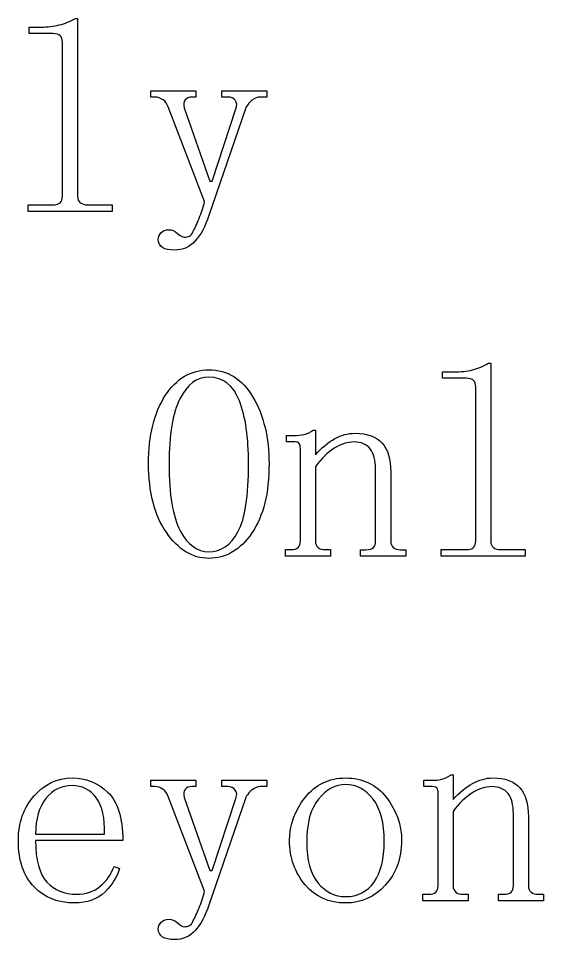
# Model space of a CAD drawing. Header units: centimetres. Extents: x -16 to 14.3, y -18.7 to 16.9.
# Drawn here: x 8.514 to 10.568, y -18.665 to -15.065 of the extents above; entities that cross this region are included whole.
import ezdxf

# ---------------------------------------------------------------- set-up
doc = ezdxf.new("R2010")
doc.units = ezdxf.units.CM
doc.header["$MEASUREMENT"] = 0
doc.layers.add('Layer 1', color=7, linetype='Continuous')

msp = doc.modelspace()

# ---------------------------------------------------------------- linework, layer by layer
at = {"layer": 'Layer 1'}
for points, knots in [([(8.73702, -15.06498), (8.71737, -15.07621), (8.69581, -15.085), (8.67335, -15.09061), (8.67335, -15.09061), (8.65089, -15.09622), (8.62751, -15.09888), (8.60224, -15.09888), (8.60224, -15.09888), (8.60224, -15.09888), (8.55594, -15.09888), (8.55594, -15.09888), (8.55594, -15.09888), (8.55594, -15.09888), (8.55594, -15.12451), (8.55594, -15.12451), (8.55594, -15.12451), (8.55594, -15.12451), (8.64854, -15.12451), (8.64854, -15.12451), (8.64854, -15.12451), (8.66257, -15.12451), (8.67186, -15.12717), (8.67748, -15.13278), (8.67748, -15.13278), (8.68309, -15.13839), (8.68575, -15.14718), (8.68575, -15.15841), (8.68575, -15.15841), (8.68575, -15.15841), (8.68575, -15.76034), (8.68575, -15.76034), (8.68575, -15.76034), (8.68575, -15.77157), (8.6831, -15.77953), (8.67748, -15.78514), (8.67748, -15.78514), (8.67187, -15.79075), (8.66258, -15.79341), (8.64854, -15.79341), (8.64854, -15.79341), (8.64854, -15.79341), (8.5518, -15.79341), (8.5518, -15.79341), (8.5518, -15.79341), (8.5518, -15.79341), (8.5518, -15.81904), (8.5518, -15.81904), (8.5518, -15.81904), (8.5518, -15.81904), (8.88005, -15.81904), (8.88005, -15.81904), (8.88005, -15.81904), (8.88005, -15.81904), (8.88005, -15.79341), (8.88005, -15.79341), (8.88005, -15.79341), (8.88005, -15.79341), (8.78331, -15.79341), (8.78331, -15.79341), (8.78331, -15.79341), (8.77208, -15.79341), (8.76304, -15.79076), (8.75602, -15.78514), (8.75602, -15.78514), (8.749, -15.77953), (8.74527, -15.77156), (8.74527, -15.76034), (8.74527, -15.76034), (8.74527, -15.76034), (8.74527, -15.06498), (8.74527, -15.06498), (8.74527, -15.06498), (8.74527, -15.06498), (8.737, -15.06498), (8.737, -15.06498), (8.737, -15.06498), (8.737, -15.06498), (8.73702, -15.06498), (8.73702, -15.06498)], [0, 0, 0, 0, 0.047619, 0.047619, 0.047619, 0.047619, 0.0952381, 0.0952381, 0.0952381, 0.0952381, 0.1428571, 0.1428571, 0.1428571, 0.1428571, 0.1904762, 0.1904762, 0.1904762, 0.1904762, 0.2380952, 0.2380952, 0.2380952, 0.2380952, 0.2857143, 0.2857143, 0.2857143, 0.2857143, 0.3333333, 0.3333333, 0.3333333, 0.3333333, 0.3809524, 0.3809524, 0.3809524, 0.3809524, 0.4285714, 0.4285714, 0.4285714, 0.4285714, 0.4761905, 0.4761905, 0.4761905, 0.4761905, 0.5238095, 0.5238095, 0.5238095, 0.5238095, 0.5714286, 0.5714286, 0.5714286, 0.5714286, 0.6190476, 0.6190476, 0.6190476, 0.6190476, 0.6666667, 0.6666667, 0.6666667, 0.6666667, 0.7142857, 0.7142857, 0.7142857, 0.7142857, 0.7619048, 0.7619048, 0.7619048, 0.7619048, 0.8095238, 0.8095238, 0.8095238, 0.8095238, 0.8571429, 0.8571429, 0.8571429, 0.8571429, 0.9047619, 0.9047619, 0.9047619, 0.9047619, 1, 1, 1, 1]), ([(9.03137, -15.34775), (9.03137, -15.34775), (9.03137, -15.37255), (9.03137, -15.37255), (9.03137, -15.37255), (9.03137, -15.37255), (9.04791, -15.37255), (9.04791, -15.37255), (9.04791, -15.37255), (9.05914, -15.37255), (9.07033, -15.37628), (9.08016, -15.3833), (9.08016, -15.3833), (9.08998, -15.39032), (9.09637, -15.39936), (9.09918, -15.41059), (9.09918, -15.41059), (9.09918, -15.41059), (9.24222, -15.78101), (9.24222, -15.78101), (9.24222, -15.78101), (9.23661, -15.80347), (9.22914, -15.82528), (9.22072, -15.84633), (9.22072, -15.84633), (9.2123, -15.86738), (9.20434, -15.88521), (9.19592, -15.89925), (9.19592, -15.89925), (9.19311, -15.90767), (9.1883, -15.91298), (9.18269, -15.91579), (9.18269, -15.91579), (9.17708, -15.9186), (9.17044, -15.91992), (9.16202, -15.91992), (9.16202, -15.91992), (9.15641, -15.91992), (9.14762, -15.91486), (9.13639, -15.90504), (9.13639, -15.90504), (9.12516, -15.89522), (9.11454, -15.89098), (9.10332, -15.89098), (9.10332, -15.89098), (9.08929, -15.89098), (9.07809, -15.89496), (9.07107, -15.90338), (9.07107, -15.90338), (9.06405, -15.9118), (9.06115, -15.91976), (9.06115, -15.92818), (9.06115, -15.92818), (9.06115, -15.94221), (9.06646, -15.95341), (9.07769, -15.96043), (9.07769, -15.96043), (9.08892, -15.96745), (9.10434, -15.97035), (9.12399, -15.97035), (9.12399, -15.97035), (9.15767, -15.97035), (9.18479, -15.95866), (9.20585, -15.9348), (9.20585, -15.9348), (9.2269, -15.91094), (9.24473, -15.87768), (9.25877, -15.83558), (9.25877, -15.83558), (9.25877, -15.83558), (9.40181, -15.41886), (9.40181, -15.41886), (9.40181, -15.41886), (9.40742, -15.40483), (9.41621, -15.39338), (9.42744, -15.38496), (9.42744, -15.38496), (9.43867, -15.37654), (9.44928, -15.37256), (9.46051, -15.37256), (9.46051, -15.37256), (9.46051, -15.37256), (9.48614, -15.37256), (9.48614, -15.37256), (9.48614, -15.37256), (9.48614, -15.37256), (9.48614, -15.34776), (9.48614, -15.34776), (9.48614, -15.34776), (9.48614, -15.34776), (9.3092, -15.34776), (9.3092, -15.34776), (9.3092, -15.34776), (9.3092, -15.34776), (9.3092, -15.37256), (9.3092, -15.37256), (9.3092, -15.37256), (9.3092, -15.37256), (9.33483, -15.37256), (9.33483, -15.37256), (9.33483, -15.37256), (9.34606, -15.37256), (9.3551, -15.37654), (9.36212, -15.38496), (9.36212, -15.38496), (9.36914, -15.39338), (9.36939, -15.40483), (9.36377, -15.41886), (9.36377, -15.41886), (9.36377, -15.41886), (9.27117, -15.70081), (9.27117, -15.70081), (9.27117, -15.70081), (9.27117, -15.70081), (9.2629, -15.70081), (9.2629, -15.70081), (9.2629, -15.70081), (9.2629, -15.70081), (9.16203, -15.41473), (9.16203, -15.41473), (9.16203, -15.41473), (9.15922, -15.4007), (9.16055, -15.39033), (9.16616, -15.38331), (9.16616, -15.38331), (9.17177, -15.37629), (9.18056, -15.37256), (9.19179, -15.37256), (9.19179, -15.37256), (9.19179, -15.37256), (9.20833, -15.37256), (9.20833, -15.37256), (9.20833, -15.37256), (9.20833, -15.37256), (9.20833, -15.34776), (9.20833, -15.34776), (9.20833, -15.34776), (9.20833, -15.34776), (9.03139, -15.34776), (9.03139, -15.34776), (9.03139, -15.34776), (9.03139, -15.34776), (9.03137, -15.34775), (9.03137, -15.34775)], [0, 0, 0, 0, 0.027027, 0.027027, 0.027027, 0.027027, 0.0540541, 0.0540541, 0.0540541, 0.0540541, 0.0810811, 0.0810811, 0.0810811, 0.0810811, 0.1081081, 0.1081081, 0.1081081, 0.1081081, 0.1351351, 0.1351351, 0.1351351, 0.1351351, 0.1621622, 0.1621622, 0.1621622, 0.1621622, 0.1891892, 0.1891892, 0.1891892, 0.1891892, 0.2162162, 0.2162162, 0.2162162, 0.2162162, 0.2432432, 0.2432432, 0.2432432, 0.2432432, 0.2702703, 0.2702703, 0.2702703, 0.2702703, 0.2972973, 0.2972973, 0.2972973, 0.2972973, 0.3243243, 0.3243243, 0.3243243, 0.3243243, 0.3513514, 0.3513514, 0.3513514, 0.3513514, 0.3783784, 0.3783784, 0.3783784, 0.3783784, 0.4054054, 0.4054054, 0.4054054, 0.4054054, 0.4324324, 0.4324324, 0.4324324, 0.4324324, 0.4594595, 0.4594595, 0.4594595, 0.4594595, 0.4864865, 0.4864865, 0.4864865, 0.4864865, 0.5135135, 0.5135135, 0.5135135, 0.5135135, 0.5405405, 0.5405405, 0.5405405, 0.5405405, 0.5675676, 0.5675676, 0.5675676, 0.5675676, 0.5945946, 0.5945946, 0.5945946, 0.5945946, 0.6216216, 0.6216216, 0.6216216, 0.6216216, 0.6486486, 0.6486486, 0.6486486, 0.6486486, 0.6756757, 0.6756757, 0.6756757, 0.6756757, 0.7027027, 0.7027027, 0.7027027, 0.7027027, 0.7297297, 0.7297297, 0.7297297, 0.7297297, 0.7567568, 0.7567568, 0.7567568, 0.7567568, 0.7837838, 0.7837838, 0.7837838, 0.7837838, 0.8108108, 0.8108108, 0.8108108, 0.8108108, 0.8378378, 0.8378378, 0.8378378, 0.8378378, 0.8648649, 0.8648649, 0.8648649, 0.8648649, 0.8918919, 0.8918919, 0.8918919, 0.8918919, 0.9189189, 0.9189189, 0.9189189, 0.9189189, 0.9459459, 0.9459459, 0.9459459, 0.9459459, 1, 1, 1, 1]), ([(10.35346, -16.4127), (10.33381, -16.42393), (10.31308, -16.43272), (10.29062, -16.43833), (10.29062, -16.43833), (10.26816, -16.44394), (10.24395, -16.4466), (10.21869, -16.4466), (10.21869, -16.4466), (10.21869, -16.4466), (10.17239, -16.4466), (10.17239, -16.4466), (10.17239, -16.4466), (10.17239, -16.4466), (10.17239, -16.4714), (10.17239, -16.4714), (10.17239, -16.4714), (10.17239, -16.4714), (10.26499, -16.4714), (10.26499, -16.4714), (10.26499, -16.4714), (10.27902, -16.4714), (10.28914, -16.47406), (10.29476, -16.47967), (10.29476, -16.47967), (10.30037, -16.48528), (10.30303, -16.49407), (10.30303, -16.5053), (10.30303, -16.5053), (10.30303, -16.5053), (10.30303, -17.10723), (10.30303, -17.10723), (10.30303, -17.10723), (10.30303, -17.11846), (10.30038, -17.12725), (10.29476, -17.13286), (10.29476, -17.13286), (10.28915, -17.13847), (10.27903, -17.14113), (10.26499, -17.14113), (10.26499, -17.14113), (10.26499, -17.14113), (10.16825, -17.14113), (10.16825, -17.14113), (10.16825, -17.14113), (10.16825, -17.14113), (10.16825, -17.16593), (10.16825, -17.16593), (10.16825, -17.16593), (10.16825, -17.16593), (10.4965, -17.16593), (10.4965, -17.16593), (10.4965, -17.16593), (10.4965, -17.16593), (10.4965, -17.14113), (10.4965, -17.14113), (10.4965, -17.14113), (10.4965, -17.14113), (10.39976, -17.14113), (10.39976, -17.14113), (10.39976, -17.14113), (10.38853, -17.14113), (10.37949, -17.13848), (10.37247, -17.13286), (10.37247, -17.13286), (10.36545, -17.12725), (10.36172, -17.11846), (10.36172, -17.10723), (10.36172, -17.10723), (10.36172, -17.10723), (10.36172, -16.4127), (10.36172, -16.4127), (10.36172, -16.4127), (10.36172, -16.4127), (10.35345, -16.4127), (10.35345, -16.4127), (10.35345, -16.4127), (10.35345, -16.4127), (10.35346, -16.4127), (10.35346, -16.4127)], [0, 0, 0, 0, 0.047619, 0.047619, 0.047619, 0.047619, 0.0952381, 0.0952381, 0.0952381, 0.0952381, 0.1428571, 0.1428571, 0.1428571, 0.1428571, 0.1904762, 0.1904762, 0.1904762, 0.1904762, 0.2380952, 0.2380952, 0.2380952, 0.2380952, 0.2857143, 0.2857143, 0.2857143, 0.2857143, 0.3333333, 0.3333333, 0.3333333, 0.3333333, 0.3809524, 0.3809524, 0.3809524, 0.3809524, 0.4285714, 0.4285714, 0.4285714, 0.4285714, 0.4761905, 0.4761905, 0.4761905, 0.4761905, 0.5238095, 0.5238095, 0.5238095, 0.5238095, 0.5714286, 0.5714286, 0.5714286, 0.5714286, 0.6190476, 0.6190476, 0.6190476, 0.6190476, 0.6666667, 0.6666667, 0.6666667, 0.6666667, 0.7142857, 0.7142857, 0.7142857, 0.7142857, 0.7619048, 0.7619048, 0.7619048, 0.7619048, 0.8095238, 0.8095238, 0.8095238, 0.8095238, 0.8571429, 0.8571429, 0.8571429, 0.8571429, 0.9047619, 0.9047619, 0.9047619, 0.9047619, 1, 1, 1, 1]), ([(9.25874, -16.43833), (9.18857, -16.43833), (9.13192, -16.47184), (9.08841, -16.5392), (9.08841, -16.5392), (9.0449, -16.60657), (9.02309, -16.69514), (9.02309, -16.80461), (9.02309, -16.80461), (9.02309, -16.91689), (9.04623, -17.00596), (9.09254, -17.07333), (9.09254, -17.07333), (9.13885, -17.1407), (9.19417, -17.17503), (9.25873, -17.17503), (9.25873, -17.17503), (9.3261, -17.17503), (9.38249, -17.14177), (9.4274, -17.07581), (9.4274, -17.07581), (9.47231, -17.00985), (9.49437, -16.9197), (9.49437, -16.80461), (9.49437, -16.80461), (9.49437, -16.70356), (9.47363, -16.61656), (9.43153, -16.54499), (9.43153, -16.54499), (9.38943, -16.47341), (9.3317, -16.43833), (9.25872, -16.43833), (9.25872, -16.43833), (9.25872, -16.43833), (9.25874, -16.43833), (9.25874, -16.43833)], [0, 0, 0, 0, 0.1, 0.1, 0.1, 0.1, 0.2, 0.2, 0.2, 0.2, 0.3, 0.3, 0.3, 0.3, 0.4, 0.4, 0.4, 0.4, 0.5, 0.5, 0.5, 0.5, 0.6, 0.6, 0.6, 0.6, 0.7, 0.7, 0.7, 0.7, 0.8, 0.8, 0.8, 0.8, 1, 1, 1, 1]), ([(9.25874, -16.46727), (9.31488, -16.46727), (9.35477, -16.49812), (9.37863, -16.55987), (9.37863, -16.55987), (9.40249, -16.62162), (9.41418, -16.70356), (9.41418, -16.80461), (9.41418, -16.80461), (9.41418, -16.93092), (9.40091, -17.01975), (9.37284, -17.07167), (9.37284, -17.07167), (9.34477, -17.1236), (9.30646, -17.14939), (9.25874, -17.14939), (9.25874, -17.14939), (9.21383, -17.14939), (9.17659, -17.12227), (9.14712, -17.06753), (9.14712, -17.06753), (9.11765, -17.0128), (9.1033, -16.9253), (9.1033, -16.8046), (9.1033, -16.8046), (9.1033, -16.69232), (9.1174, -16.60773), (9.14547, -16.55159), (9.14547, -16.55159), (9.17354, -16.49545), (9.21103, -16.46725), (9.25874, -16.46725), (9.25874, -16.46725), (9.25874, -16.46725), (9.25874, -16.46727), (9.25874, -16.46727)], [0, 0, 0, 0, 0.1, 0.1, 0.1, 0.1, 0.2, 0.2, 0.2, 0.2, 0.3, 0.3, 0.3, 0.3, 0.4, 0.4, 0.4, 0.4, 0.5, 0.5, 0.5, 0.5, 0.6, 0.6, 0.6, 0.6, 0.7, 0.7, 0.7, 0.7, 0.8, 0.8, 0.8, 0.8, 1, 1, 1, 1]), ([(9.66719, -16.67397), (9.65596, -16.68239), (9.64427, -16.6877), (9.63164, -16.69051), (9.63164, -16.69051), (9.61901, -16.69332), (9.60516, -16.69464), (9.59113, -16.69464), (9.59113, -16.69464), (9.59113, -16.69464), (9.56219, -16.69464), (9.56219, -16.69464), (9.56219, -16.69464), (9.56219, -16.69464), (9.56219, -16.72027), (9.56219, -16.72027), (9.56219, -16.72027), (9.56219, -16.72027), (9.59526, -16.72027), (9.59526, -16.72027), (9.59526, -16.72027), (9.60368, -16.72027), (9.60982, -16.72185), (9.61262, -16.72606), (9.61262, -16.72606), (9.61543, -16.73027), (9.61675, -16.73666), (9.61675, -16.74508), (9.61675, -16.74508), (9.61675, -16.74508), (9.61675, -17.10723), (9.61675, -17.10723), (9.61675, -17.10723), (9.61675, -17.11846), (9.6141, -17.12725), (9.60848, -17.13286), (9.60848, -17.13286), (9.60287, -17.13847), (9.59275, -17.14113), (9.57871, -17.14113), (9.57871, -17.14113), (9.57871, -17.14113), (9.55804, -17.14113), (9.55804, -17.14113), (9.55804, -17.14113), (9.55804, -17.14113), (9.55804, -17.16593), (9.55804, -17.16593), (9.55804, -17.16593), (9.55804, -17.16593), (9.73415, -17.16593), (9.73415, -17.16593), (9.73415, -17.16593), (9.73415, -17.16593), (9.73415, -17.14113), (9.73415, -17.14113), (9.73415, -17.14113), (9.73415, -17.14113), (9.71348, -17.14113), (9.71348, -17.14113), (9.71348, -17.14113), (9.70225, -17.14113), (9.69321, -17.13848), (9.68619, -17.13286), (9.68619, -17.13286), (9.67917, -17.12725), (9.67544, -17.11846), (9.67544, -17.10723), (9.67544, -17.10723), (9.67544, -17.10723), (9.67544, -16.81702), (9.67544, -16.81702), (9.67544, -16.81702), (9.6979, -16.78614), (9.72236, -16.76193), (9.74903, -16.74509), (9.74903, -16.74509), (9.7757, -16.72825), (9.80149, -16.72029), (9.82675, -16.72029), (9.82675, -16.72029), (9.85482, -16.72029), (9.87638, -16.72933), (9.89042, -16.74758), (9.89042, -16.74758), (9.90445, -16.76583), (9.91109, -16.79162), (9.91109, -16.8253), (9.91109, -16.8253), (9.91109, -16.8253), (9.91109, -17.10725), (9.91109, -17.10725), (9.91109, -17.10725), (9.91109, -17.11848), (9.90844, -17.12727), (9.90282, -17.13288), (9.90282, -17.13288), (9.89721, -17.13849), (9.88709, -17.14115), (9.87305, -17.14115), (9.87305, -17.14115), (9.87305, -17.14115), (9.85238, -17.14115), (9.85238, -17.14115), (9.85238, -17.14115), (9.85238, -17.14115), (9.85238, -17.16595), (9.85238, -17.16595), (9.85238, -17.16595), (9.85238, -17.16595), (10.02932, -17.16595), (10.02932, -17.16595), (10.02932, -17.16595), (10.02932, -17.16595), (10.02932, -17.14115), (10.02932, -17.14115), (10.02932, -17.14115), (10.02932, -17.14115), (10.00782, -17.14115), (10.00782, -17.14115), (10.00782, -17.14115), (9.99659, -17.14115), (9.98755, -17.1385), (9.98053, -17.13288), (9.98053, -17.13288), (9.97351, -17.12727), (9.97061, -17.11848), (9.97061, -17.10725), (9.97061, -17.10725), (9.97061, -17.10725), (9.97061, -16.83771), (9.97061, -16.83771), (9.97061, -16.83771), (9.97061, -16.78719), (9.95917, -16.7497), (9.93671, -16.72444), (9.93671, -16.72444), (9.91425, -16.69918), (9.87942, -16.68641), (9.8317, -16.68641), (9.8317, -16.68641), (9.80363, -16.68641), (9.77676, -16.69305), (9.7515, -16.70708), (9.7515, -16.70708), (9.72624, -16.72112), (9.70069, -16.74268), (9.67543, -16.77075), (9.67543, -16.77075), (9.67543, -16.77075), (9.67543, -16.67401), (9.67543, -16.67401), (9.67543, -16.67401), (9.67543, -16.67401), (9.66716, -16.67401), (9.66716, -16.67401), (9.66716, -16.67401), (9.66716, -16.67401), (9.66719, -16.67397), (9.66719, -16.67397)], [0, 0, 0, 0, 0.0243902, 0.0243902, 0.0243902, 0.0243902, 0.0487805, 0.0487805, 0.0487805, 0.0487805, 0.0731707, 0.0731707, 0.0731707, 0.0731707, 0.097561, 0.097561, 0.097561, 0.097561, 0.1219512, 0.1219512, 0.1219512, 0.1219512, 0.1463415, 0.1463415, 0.1463415, 0.1463415, 0.1707317, 0.1707317, 0.1707317, 0.1707317, 0.195122, 0.195122, 0.195122, 0.195122, 0.2195122, 0.2195122, 0.2195122, 0.2195122, 0.2439024, 0.2439024, 0.2439024, 0.2439024, 0.2682927, 0.2682927, 0.2682927, 0.2682927, 0.2926829, 0.2926829, 0.2926829, 0.2926829, 0.3170732, 0.3170732, 0.3170732, 0.3170732, 0.3414634, 0.3414634, 0.3414634, 0.3414634, 0.3658537, 0.3658537, 0.3658537, 0.3658537, 0.3902439, 0.3902439, 0.3902439, 0.3902439, 0.4146341, 0.4146341, 0.4146341, 0.4146341, 0.4390244, 0.4390244, 0.4390244, 0.4390244, 0.4634146, 0.4634146, 0.4634146, 0.4634146, 0.4878049, 0.4878049, 0.4878049, 0.4878049, 0.5121951, 0.5121951, 0.5121951, 0.5121951, 0.5365854, 0.5365854, 0.5365854, 0.5365854, 0.5609756, 0.5609756, 0.5609756, 0.5609756, 0.5853659, 0.5853659, 0.5853659, 0.5853659, 0.6097561, 0.6097561, 0.6097561, 0.6097561, 0.6341463, 0.6341463, 0.6341463, 0.6341463, 0.6585366, 0.6585366, 0.6585366, 0.6585366, 0.6829268, 0.6829268, 0.6829268, 0.6829268, 0.7073171, 0.7073171, 0.7073171, 0.7073171, 0.7317073, 0.7317073, 0.7317073, 0.7317073, 0.7560976, 0.7560976, 0.7560976, 0.7560976, 0.7804878, 0.7804878, 0.7804878, 0.7804878, 0.804878, 0.804878, 0.804878, 0.804878, 0.8292683, 0.8292683, 0.8292683, 0.8292683, 0.8536585, 0.8536585, 0.8536585, 0.8536585, 0.8780488, 0.8780488, 0.8780488, 0.8780488, 0.902439, 0.902439, 0.902439, 0.902439, 0.9268293, 0.9268293, 0.9268293, 0.9268293, 0.9512195, 0.9512195, 0.9512195, 0.9512195, 1, 1, 1, 1]), ([(8.72379, -18.03327), (8.66484, -18.03327), (8.61566, -18.05724), (8.57496, -18.10355), (8.57496, -18.10355), (8.53426, -18.14986), (8.51377, -18.20784), (8.51378, -18.27801), (8.51378, -18.27801), (8.51378, -18.3566), (8.53426, -18.41698), (8.57496, -18.45908), (8.57496, -18.45908), (8.61566, -18.50118), (8.66832, -18.52192), (8.73288, -18.52192), (8.73288, -18.52192), (8.7834, -18.52192), (8.8233, -18.50757), (8.85277, -18.4781), (8.85277, -18.4781), (8.88224, -18.44863), (8.90057, -18.41803), (8.90899, -18.38715), (8.90899, -18.38715), (8.90899, -18.38715), (8.88832, -18.37888), (8.88832, -18.37888), (8.88832, -18.37888), (8.87709, -18.40976), (8.85901, -18.43555), (8.83375, -18.4566), (8.83375, -18.4566), (8.80849, -18.47765), (8.77764, -18.48802), (8.74115, -18.48802), (8.74115, -18.48802), (8.69343, -18.48802), (8.65487, -18.47234), (8.62539, -18.44006), (8.62539, -18.44006), (8.59592, -18.40778), (8.58074, -18.35379), (8.58074, -18.278), (8.58074, -18.278), (8.58074, -18.278), (8.92222, -18.278), (8.92222, -18.278), (8.92222, -18.278), (8.92222, -18.18818), (8.90198, -18.12515), (8.86269, -18.08866), (8.86269, -18.08866), (8.82339, -18.05217), (8.77711, -18.03326), (8.72378, -18.03326), (8.72378, -18.03326), (8.72378, -18.03326), (8.72379, -18.03327), (8.72379, -18.03327)], [0, 0, 0, 0, 0.0625, 0.0625, 0.0625, 0.0625, 0.125, 0.125, 0.125, 0.125, 0.1875, 0.1875, 0.1875, 0.1875, 0.25, 0.25, 0.25, 0.25, 0.3125, 0.3125, 0.3125, 0.3125, 0.375, 0.375, 0.375, 0.375, 0.4375, 0.4375, 0.4375, 0.4375, 0.5, 0.5, 0.5, 0.5, 0.5625, 0.5625, 0.5625, 0.5625, 0.625, 0.625, 0.625, 0.625, 0.6875, 0.6875, 0.6875, 0.6875, 0.75, 0.75, 0.75, 0.75, 0.8125, 0.8125, 0.8125, 0.8125, 0.875, 0.875, 0.875, 0.875, 1, 1, 1, 1]), ([(9.7937, -18.03327), (9.72914, -18.03327), (9.67648, -18.05881), (9.63578, -18.10934), (9.63578, -18.10934), (9.59508, -18.15986), (9.5746, -18.21626), (9.5746, -18.27801), (9.5746, -18.27801), (9.5746, -18.34538), (9.59508, -18.4031), (9.63578, -18.45082), (9.63578, -18.45082), (9.67648, -18.49854), (9.72914, -18.52193), (9.7937, -18.52193), (9.7937, -18.52193), (9.85545, -18.52193), (9.90704, -18.49879), (9.94914, -18.45248), (9.94914, -18.45248), (9.99124, -18.40617), (10.0128, -18.34819), (10.01281, -18.27802), (10.01281, -18.27802), (10.01281, -18.21627), (9.99257, -18.15987), (9.95328, -18.10935), (9.95328, -18.10935), (9.91398, -18.05883), (9.86107, -18.03328), (9.7937, -18.03328), (9.7937, -18.03328), (9.7937, -18.03328), (9.7937, -18.03327), (9.7937, -18.03327)], [0, 0, 0, 0, 0.1, 0.1, 0.1, 0.1, 0.2, 0.2, 0.2, 0.2, 0.3, 0.3, 0.3, 0.3, 0.4, 0.4, 0.4, 0.4, 0.5, 0.5, 0.5, 0.5, 0.6, 0.6, 0.6, 0.6, 0.7, 0.7, 0.7, 0.7, 0.8, 0.8, 0.8, 0.8, 1, 1, 1, 1]), ([(10.20628, -18.02087), (10.19505, -18.02929), (10.18253, -18.03543), (10.1699, -18.03823), (10.1699, -18.03823), (10.15727, -18.04104), (10.14425, -18.04236), (10.13021, -18.04236), (10.13021, -18.04236), (10.13021, -18.04236), (10.10044, -18.04236), (10.10044, -18.04236), (10.10044, -18.04236), (10.10044, -18.04236), (10.10044, -18.06716), (10.10044, -18.06716), (10.10044, -18.06716), (10.10044, -18.06716), (10.13434, -18.06716), (10.13434, -18.06716), (10.13434, -18.06716), (10.14276, -18.06716), (10.1489, -18.06957), (10.1517, -18.07377), (10.1517, -18.07377), (10.15451, -18.07798), (10.15583, -18.08437), (10.15583, -18.09279), (10.15583, -18.09279), (10.15583, -18.09279), (10.15583, -18.45494), (10.15583, -18.45494), (10.15583, -18.45494), (10.15583, -18.46617), (10.15235, -18.47413), (10.14673, -18.47974), (10.14673, -18.47974), (10.14112, -18.48535), (10.13183, -18.48801), (10.11779, -18.48801), (10.11779, -18.48801), (10.11779, -18.48801), (10.09629, -18.48801), (10.09629, -18.48801), (10.09629, -18.48801), (10.09629, -18.48801), (10.09629, -18.51364), (10.09629, -18.51364), (10.09629, -18.51364), (10.09629, -18.51364), (10.27323, -18.51364), (10.27323, -18.51364), (10.27323, -18.51364), (10.27323, -18.51364), (10.27323, -18.48801), (10.27323, -18.48801), (10.27323, -18.48801), (10.27323, -18.48801), (10.25256, -18.48801), (10.25256, -18.48801), (10.25256, -18.48801), (10.24133, -18.48801), (10.23229, -18.48536), (10.22527, -18.47974), (10.22527, -18.47974), (10.21825, -18.47413), (10.21452, -18.46616), (10.21452, -18.45494), (10.21452, -18.45494), (10.21452, -18.45494), (10.21452, -18.1639), (10.21452, -18.1639), (10.21452, -18.1639), (10.23697, -18.13302), (10.26144, -18.10964), (10.28811, -18.09279), (10.28811, -18.09279), (10.31478, -18.07595), (10.34057, -18.06716), (10.36583, -18.06716), (10.36583, -18.06716), (10.3939, -18.06716), (10.41546, -18.0762), (10.4295, -18.09445), (10.4295, -18.09445), (10.44353, -18.1127), (10.45017, -18.13932), (10.45017, -18.173), (10.45017, -18.173), (10.45017, -18.173), (10.45017, -18.45495), (10.45017, -18.45495), (10.45017, -18.45495), (10.45017, -18.46618), (10.44752, -18.47414), (10.4419, -18.47975), (10.4419, -18.47975), (10.43629, -18.48536), (10.42617, -18.48802), (10.41213, -18.48802), (10.41213, -18.48802), (10.41213, -18.48802), (10.39146, -18.48802), (10.39146, -18.48802), (10.39146, -18.48802), (10.39146, -18.48802), (10.39146, -18.51365), (10.39146, -18.51365), (10.39146, -18.51365), (10.39146, -18.51365), (10.5684, -18.51365), (10.5684, -18.51365), (10.5684, -18.51365), (10.5684, -18.51365), (10.5684, -18.48802), (10.5684, -18.48802), (10.5684, -18.48802), (10.5684, -18.48802), (10.5469, -18.48802), (10.5469, -18.48802), (10.5469, -18.48802), (10.53567, -18.48802), (10.52663, -18.48537), (10.51961, -18.47975), (10.51961, -18.47975), (10.51259, -18.47414), (10.50886, -18.46617), (10.50886, -18.45495), (10.50886, -18.45495), (10.50886, -18.45495), (10.50886, -18.18541), (10.50886, -18.18541), (10.50886, -18.18541), (10.50886, -18.13489), (10.49824, -18.09657), (10.47579, -18.07131), (10.47579, -18.07131), (10.45333, -18.04605), (10.41767, -18.03328), (10.36996, -18.03328), (10.36996, -18.03328), (10.34189, -18.03328), (10.31585, -18.04074), (10.29058, -18.05478), (10.29058, -18.05478), (10.26532, -18.06882), (10.23977, -18.08955), (10.21451, -18.11762), (10.21451, -18.11762), (10.21451, -18.11762), (10.21451, -18.02088), (10.21451, -18.02088), (10.21451, -18.02088), (10.21451, -18.02088), (10.20624, -18.02088), (10.20624, -18.02088), (10.20624, -18.02088), (10.20624, -18.02088), (10.20628, -18.02087), (10.20628, -18.02087)], [0, 0, 0, 0, 0.0243902, 0.0243902, 0.0243902, 0.0243902, 0.0487805, 0.0487805, 0.0487805, 0.0487805, 0.0731707, 0.0731707, 0.0731707, 0.0731707, 0.097561, 0.097561, 0.097561, 0.097561, 0.1219512, 0.1219512, 0.1219512, 0.1219512, 0.1463415, 0.1463415, 0.1463415, 0.1463415, 0.1707317, 0.1707317, 0.1707317, 0.1707317, 0.195122, 0.195122, 0.195122, 0.195122, 0.2195122, 0.2195122, 0.2195122, 0.2195122, 0.2439024, 0.2439024, 0.2439024, 0.2439024, 0.2682927, 0.2682927, 0.2682927, 0.2682927, 0.2926829, 0.2926829, 0.2926829, 0.2926829, 0.3170732, 0.3170732, 0.3170732, 0.3170732, 0.3414634, 0.3414634, 0.3414634, 0.3414634, 0.3658537, 0.3658537, 0.3658537, 0.3658537, 0.3902439, 0.3902439, 0.3902439, 0.3902439, 0.4146341, 0.4146341, 0.4146341, 0.4146341, 0.4390244, 0.4390244, 0.4390244, 0.4390244, 0.4634146, 0.4634146, 0.4634146, 0.4634146, 0.4878049, 0.4878049, 0.4878049, 0.4878049, 0.5121951, 0.5121951, 0.5121951, 0.5121951, 0.5365854, 0.5365854, 0.5365854, 0.5365854, 0.5609756, 0.5609756, 0.5609756, 0.5609756, 0.5853659, 0.5853659, 0.5853659, 0.5853659, 0.6097561, 0.6097561, 0.6097561, 0.6097561, 0.6341463, 0.6341463, 0.6341463, 0.6341463, 0.6585366, 0.6585366, 0.6585366, 0.6585366, 0.6829268, 0.6829268, 0.6829268, 0.6829268, 0.7073171, 0.7073171, 0.7073171, 0.7073171, 0.7317073, 0.7317073, 0.7317073, 0.7317073, 0.7560976, 0.7560976, 0.7560976, 0.7560976, 0.7804878, 0.7804878, 0.7804878, 0.7804878, 0.804878, 0.804878, 0.804878, 0.804878, 0.8292683, 0.8292683, 0.8292683, 0.8292683, 0.8536585, 0.8536585, 0.8536585, 0.8536585, 0.8780488, 0.8780488, 0.8780488, 0.8780488, 0.902439, 0.902439, 0.902439, 0.902439, 0.9268293, 0.9268293, 0.9268293, 0.9268293, 0.9512195, 0.9512195, 0.9512195, 0.9512195, 1, 1, 1, 1]), ([(8.72379, -18.06304), (8.76309, -18.06304), (8.79502, -18.07954), (8.81887, -18.11182), (8.81887, -18.11182), (8.84273, -18.1441), (8.8531, -18.19063), (8.85029, -18.25238), (8.85029, -18.25238), (8.85029, -18.25238), (8.58075, -18.25238), (8.58075, -18.25238), (8.58075, -18.25238), (8.58075, -18.19344), (8.5946, -18.14716), (8.62126, -18.11347), (8.62126, -18.11347), (8.64793, -18.07979), (8.68168, -18.06303), (8.72379, -18.06303), (8.72379, -18.06303), (8.72379, -18.06303), (8.72379, -18.06304), (8.72379, -18.06304)], [0, 0, 0, 0, 0.1428571, 0.1428571, 0.1428571, 0.1428571, 0.2857143, 0.2857143, 0.2857143, 0.2857143, 0.4285714, 0.4285714, 0.4285714, 0.4285714, 0.5714286, 0.5714286, 0.5714286, 0.5714286, 0.7142857, 0.7142857, 0.7142857, 0.7142857, 1, 1, 1, 1]), ([(9.03137, -18.04236), (9.03137, -18.04236), (9.03137, -18.06716), (9.03137, -18.06716), (9.03137, -18.06716), (9.03137, -18.06716), (9.04791, -18.06716), (9.04791, -18.06716), (9.04791, -18.06716), (9.05914, -18.06716), (9.07033, -18.07089), (9.08016, -18.07791), (9.08016, -18.07791), (9.08998, -18.08493), (9.09637, -18.09397), (9.09918, -18.1052), (9.09918, -18.1052), (9.09918, -18.1052), (9.24222, -18.47562), (9.24222, -18.47562), (9.24222, -18.47562), (9.23661, -18.49808), (9.22914, -18.51989), (9.22072, -18.54094), (9.22072, -18.54094), (9.2123, -18.56199), (9.20434, -18.57982), (9.19592, -18.59386), (9.19592, -18.59386), (9.19311, -18.60228), (9.1883, -18.60759), (9.18269, -18.6104), (9.18269, -18.6104), (9.17708, -18.61321), (9.17044, -18.61453), (9.16202, -18.61453), (9.16202, -18.61453), (9.15641, -18.61453), (9.14762, -18.60947), (9.13639, -18.59965), (9.13639, -18.59965), (9.12516, -18.58983), (9.11454, -18.58559), (9.10332, -18.58559), (9.10332, -18.58559), (9.08929, -18.58559), (9.07809, -18.58957), (9.07107, -18.59799), (9.07107, -18.59799), (9.06405, -18.60641), (9.06115, -18.61437), (9.06115, -18.62279), (9.06115, -18.62279), (9.06115, -18.63682), (9.06646, -18.64802), (9.07769, -18.65504), (9.07769, -18.65504), (9.08892, -18.66206), (9.10434, -18.66496), (9.12399, -18.66496), (9.12399, -18.66496), (9.15767, -18.66496), (9.18479, -18.65327), (9.20585, -18.62941), (9.20585, -18.62941), (9.2269, -18.60555), (9.24473, -18.57229), (9.25877, -18.53019), (9.25877, -18.53019), (9.25877, -18.53019), (9.40181, -18.11347), (9.40181, -18.11347), (9.40181, -18.11347), (9.40742, -18.09944), (9.41621, -18.08882), (9.42744, -18.0804), (9.42744, -18.0804), (9.43867, -18.07198), (9.44928, -18.06717), (9.46051, -18.06717), (9.46051, -18.06717), (9.46051, -18.06717), (9.48614, -18.06717), (9.48614, -18.06717), (9.48614, -18.06717), (9.48614, -18.06717), (9.48614, -18.04237), (9.48614, -18.04237), (9.48614, -18.04237), (9.48614, -18.04237), (9.3092, -18.04237), (9.3092, -18.04237), (9.3092, -18.04237), (9.3092, -18.04237), (9.3092, -18.06717), (9.3092, -18.06717), (9.3092, -18.06717), (9.3092, -18.06717), (9.33483, -18.06717), (9.33483, -18.06717), (9.33483, -18.06717), (9.34606, -18.06717), (9.3551, -18.07198), (9.36212, -18.0804), (9.36212, -18.0804), (9.36914, -18.08882), (9.36939, -18.09944), (9.36377, -18.11347), (9.36377, -18.11347), (9.36377, -18.11347), (9.27117, -18.39542), (9.27117, -18.39542), (9.27117, -18.39542), (9.27117, -18.39542), (9.2629, -18.39542), (9.2629, -18.39542), (9.2629, -18.39542), (9.2629, -18.39542), (9.16203, -18.10934), (9.16203, -18.10934), (9.16203, -18.10934), (9.15922, -18.09531), (9.16055, -18.08494), (9.16616, -18.07792), (9.16616, -18.07792), (9.17177, -18.0709), (9.18056, -18.06717), (9.19179, -18.06717), (9.19179, -18.06717), (9.19179, -18.06717), (9.20833, -18.06717), (9.20833, -18.06717), (9.20833, -18.06717), (9.20833, -18.06717), (9.20833, -18.04237), (9.20833, -18.04237), (9.20833, -18.04237), (9.20833, -18.04237), (9.03139, -18.04237), (9.03139, -18.04237), (9.03139, -18.04237), (9.03139, -18.04237), (9.03137, -18.04236), (9.03137, -18.04236)], [0, 0, 0, 0, 0.027027, 0.027027, 0.027027, 0.027027, 0.0540541, 0.0540541, 0.0540541, 0.0540541, 0.0810811, 0.0810811, 0.0810811, 0.0810811, 0.1081081, 0.1081081, 0.1081081, 0.1081081, 0.1351351, 0.1351351, 0.1351351, 0.1351351, 0.1621622, 0.1621622, 0.1621622, 0.1621622, 0.1891892, 0.1891892, 0.1891892, 0.1891892, 0.2162162, 0.2162162, 0.2162162, 0.2162162, 0.2432432, 0.2432432, 0.2432432, 0.2432432, 0.2702703, 0.2702703, 0.2702703, 0.2702703, 0.2972973, 0.2972973, 0.2972973, 0.2972973, 0.3243243, 0.3243243, 0.3243243, 0.3243243, 0.3513514, 0.3513514, 0.3513514, 0.3513514, 0.3783784, 0.3783784, 0.3783784, 0.3783784, 0.4054054, 0.4054054, 0.4054054, 0.4054054, 0.4324324, 0.4324324, 0.4324324, 0.4324324, 0.4594595, 0.4594595, 0.4594595, 0.4594595, 0.4864865, 0.4864865, 0.4864865, 0.4864865, 0.5135135, 0.5135135, 0.5135135, 0.5135135, 0.5405405, 0.5405405, 0.5405405, 0.5405405, 0.5675676, 0.5675676, 0.5675676, 0.5675676, 0.5945946, 0.5945946, 0.5945946, 0.5945946, 0.6216216, 0.6216216, 0.6216216, 0.6216216, 0.6486486, 0.6486486, 0.6486486, 0.6486486, 0.6756757, 0.6756757, 0.6756757, 0.6756757, 0.7027027, 0.7027027, 0.7027027, 0.7027027, 0.7297297, 0.7297297, 0.7297297, 0.7297297, 0.7567568, 0.7567568, 0.7567568, 0.7567568, 0.7837838, 0.7837838, 0.7837838, 0.7837838, 0.8108108, 0.8108108, 0.8108108, 0.8108108, 0.8378378, 0.8378378, 0.8378378, 0.8378378, 0.8648649, 0.8648649, 0.8648649, 0.8648649, 0.8918919, 0.8918919, 0.8918919, 0.8918919, 0.9189189, 0.9189189, 0.9189189, 0.9189189, 0.9459459, 0.9459459, 0.9459459, 0.9459459, 1, 1, 1, 1]), ([(9.7937, -18.0589), (9.8358, -18.0589), (9.87171, -18.07806), (9.90119, -18.11595), (9.90119, -18.11595), (9.93066, -18.15384), (9.94501, -18.20916), (9.94501, -18.28214), (9.94501, -18.28214), (9.94501, -18.34951), (9.93199, -18.40217), (9.90532, -18.44006), (9.90532, -18.44006), (9.87865, -18.47795), (9.84142, -18.49711), (9.7937, -18.49711), (9.7937, -18.49711), (9.7516, -18.49711), (9.71569, -18.47928), (9.68621, -18.44419), (9.68621, -18.44419), (9.65674, -18.4091), (9.64156, -18.35511), (9.64156, -18.28213), (9.64156, -18.28213), (9.64156, -18.20915), (9.65699, -18.15383), (9.68786, -18.11594), (9.68786, -18.11594), (9.71874, -18.07805), (9.7544, -18.05889), (9.79369, -18.05889), (9.79369, -18.05889), (9.79369, -18.05889), (9.7937, -18.0589), (9.7937, -18.0589)], [0, 0, 0, 0, 0.1, 0.1, 0.1, 0.1, 0.2, 0.2, 0.2, 0.2, 0.3, 0.3, 0.3, 0.3, 0.4, 0.4, 0.4, 0.4, 0.5, 0.5, 0.5, 0.5, 0.6, 0.6, 0.6, 0.6, 0.7, 0.7, 0.7, 0.7, 0.8, 0.8, 0.8, 0.8, 1, 1, 1, 1])]:
    msp.add_open_spline(points, degree=3, knots=knots, dxfattribs=at)

doc.saveas('drawing.dxf')
